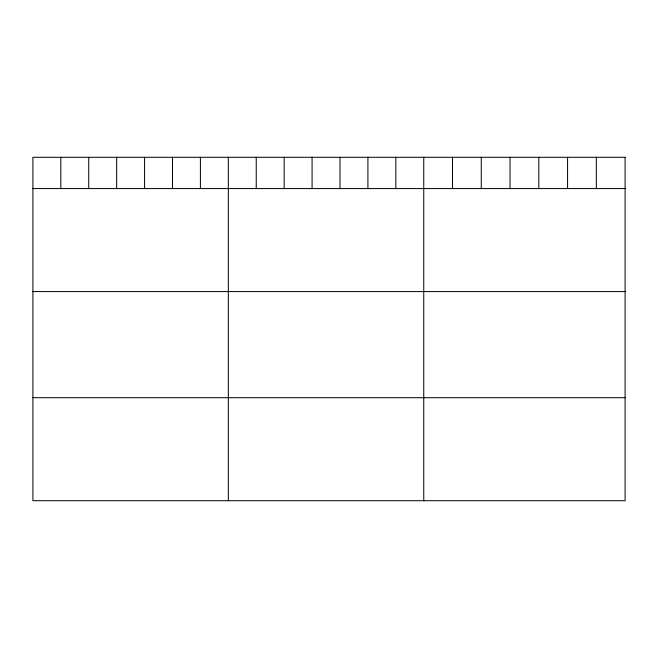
<?xml version="1.0" encoding="UTF-8"?>
<svg xmlns="http://www.w3.org/2000/svg" width="658" height="658" viewBox="0 0 658 658"><rect width="100%" height="100%" fill="white"/><g stroke="black" fill="none" stroke-linecap="round" stroke-linejoin="round"><path stroke-width="0.99" d="M32.9 188.566L625.1 188.566M32.9 291.568L625.1 291.568M32.9 397.695L625.1 397.695M596.337 157.295L596.337 188.566M567.574 157.295L567.574 188.566M538.812 157.295L538.812 188.566M510.04 157.295L510.04 188.566M481.278 157.295L481.278 188.566M452.515 157.295L452.515 188.566M423.752 157.295L423.752 500.705M395.836 157.295L395.836 188.566M367.912 157.295L367.912 188.566M339.997 157.295L339.997 188.566M312.081 157.295L312.081 188.566M284.166 157.295L284.166 188.566M256.242 157.295L256.242 188.566M228.326 157.295L228.326 500.705M200.41 157.295L200.41 188.566M172.486 157.295L172.486 188.566M144.571 157.295L144.571 188.566M116.655 157.295L116.655 188.566M88.74 157.295L88.74 188.566M60.816 157.295L60.816 188.566M625.1 157.295L32.9 157.295L32.9 500.705L625.1 500.705L625.1 157.295"/></g></svg>
